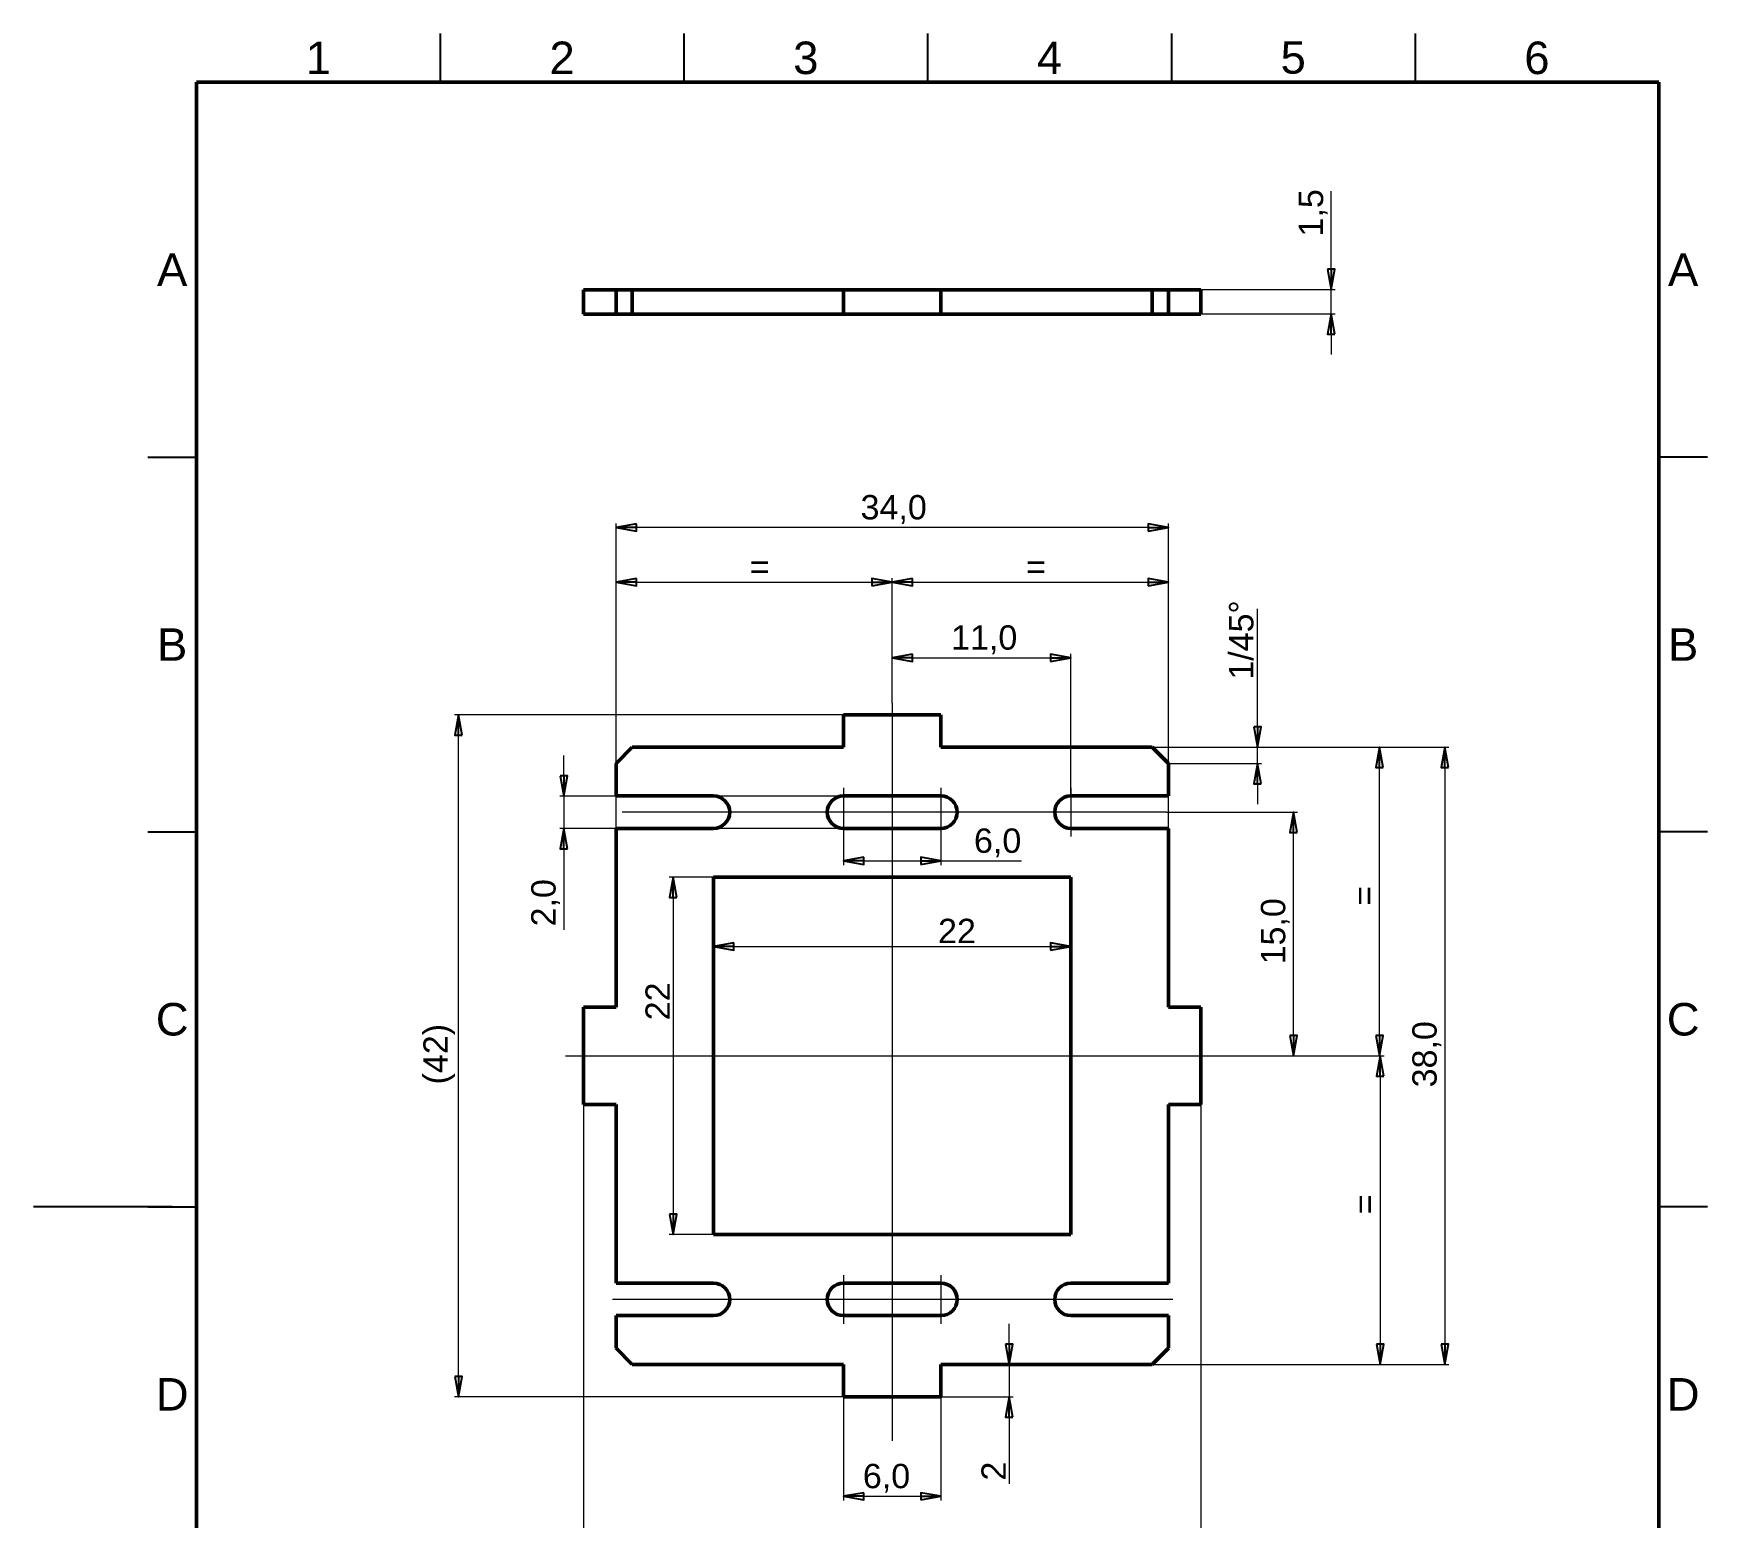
# Model space of a CAD drawing. Header units: millimetres. Extents: x 0 to 103, y 2 to 146.
# Drawn here: x 0 to 103, y 55.1 to 146.5 of the extents above; entities that cross this region are included whole.
import ezdxf

# ---------------------------------------------------------------- set-up
doc = ezdxf.new("R2010")
doc.units = ezdxf.units.MM
doc.header["$LTSCALE"] = 0.5
doc.linetypes.add('CHAIN', pattern=[0.3543, 0.2362, -0.0295, 0.0591, -0.0295])
for name, color, linetype, lineweight in [('Center Mark(INTECO)', 7, 'CHAIN', 18), ('Centerline(INTECO)', 7, 'CHAIN', 18), ('Dimensions(INTECO)', 7, 'Continuous', 25), ('Sketch Geometry(INTECO)', 7, 'Continuous', 50), ('Symbols(INTECO)', 7, 'Continuous', 18)]:
    doc.layers.add(name, color=color, linetype=linetype, lineweight=lineweight)
doc.layers.add('Visible Edges(INTECO)', color=7, linetype='Continuous', lineweight=50, true_color=0x262659)
doc.styles.add('Current-ISO-INTECO', font='arial.ttf')
doc.styles.add('Current-ISO-INTECODimensionsText', font='arial.ttf')
doc.dimstyles.new('ISO - INTECO', dxfattribs={"dimscale": 0.5, "dimtxt": 3, "dimasz": 2.5, "dimexe": 0.5, "dimexo": 0, "dimgap": 0.4, "dimtad": 1, "dimrnd": 1e-08, "dimzin": 0, "dimtxsty": 'Current-ISO-INTECODimensionsText', "dimblk": 'Filled-3', "dimcen": 0.09, "dimdle": 7, "dimclrd": 7, "dimclre": 7, "dimclrt": 7, "dimadec": 1, "dimazin": 0, "dimtfac": 0.666667, "dimtmove": 0, "dimatfit": 3, "dimfxl": 1, "dimtolj": 1, "dimlwd": 15, "dimlwe": 15, "dimarcsym": 0})

# ---------------------------------------------------------------- blocks, each defined once
blk = doc.blocks.new('Borders INTECO Okvir')
at = {"layer": 'Sketch Geometry(INTECO)', "lineweight": 25}
for p, q in [((50, 293), (50, 287)), ((80, 293), (80, 287)), ((110, 293), (110, 287)), ((140, 293), (140, 287)), ((170, 293), (170, 287)), ((14, 240.83), (20, 240.83)), ((206, 240.83), (200, 240.83)), ((14, 194.67), (20, 194.67)), ((206, 194.67), (200, 194.67)), ((17, 148.5), (-0.07, 148.5)), ((14, 148.5), (20, 148.5)), ((206, 148.5), (200, 148.5))]:
    blk.add_line(p, q, dxfattribs=at)
at = {"layer": 'Sketch Geometry(INTECO)'}
for p, q in [((200, 287), (20, 287)), ((20, 287), (20, 10)), ((200, 10), (200, 287))]:
    blk.add_line(p, q, dxfattribs=at)
at = {"layer": 'Symbols(INTECO)', "color": 7, "char_height": 4, "style": 'Current-ISO-INTECO'}
for s, insert, attachment_point in [('\\fArial|b0|i0;\\H4.0000;1', (35, 292), 2), ('\\fArial|b0|i0;\\H4.0000;2', (65, 292), 2), ('\\fArial|b0|i0;\\H4.0000;3', (95, 292), 2), ('\\fArial|b0|i0;\\H4.0000;4', (125, 292), 2), ('\\fArial|b0|i0;\\H4.0000;5', (155, 292.05), 2), ('\\fArial|b0|i0;\\H4.0000;6', (185, 292), 2), ('\\fArial|b0|i0;\\H4.0000;A', (17, 263.92), 5), ('\\fArial|b0|i0;\\H4.0000;A', (203, 263.92), 5), ('\\fArial|b0|i0;\\H4.0000;B', (17, 217.75), 5), ('\\fArial|b0|i0;\\H4.0000;B', (203, 217.75), 5), ('\\fArial|b0|i0;\\H4.0000;C', (17, 171.58), 5), ('\\fArial|b0|i0;\\H4.0000;C', (203, 171.58), 5), ('\\fArial|b0|i0;\\H4.0000;D', (17, 125.42), 5), ('\\fArial|b0|i0;\\H4.0000;D', (203, 125.42), 5)]:
    blk.add_mtext(s, dxfattribs=dict(at, insert=insert, attachment_point=attachment_point))
blk = doc.blocks.new('Filled-3')
at = {"color": 0}
for p, q in [((0, 0), (-1, 0.18)), ((-1, 0.18), (-1, -0.18)), ((-1, 0), (0, 0)), ((-1, -0.18), (0, 0))]:
    blk.add_line(p, q, dxfattribs=at)
at = {"color": 0, "flags": 128}
blk.add_lwpolyline([(-1, -0.18), (0, 0), (-1, 0.18), (-1, -0.18)], dxfattribs=at)
at = {"color": 0}
blk.add_solid([(-1, -0.18), (0, 0), (-1, 0.18), (-1, -0.18)], dxfattribs=at)
blk = doc.blocks.new('*D25')
at = {"layer": 'Defpoints', "color": 0, "linetype": 'Continuous', "transparency": 16777216}
for p in [(69.7, 98.55), (77.51, 98.55), (72.31, 83.55)]:
    blk.add_point(p, dxfattribs=at)
at = {"layer": 'Dimensions(INTECO)', "color": 7, "linetype": 'Continuous', "lineweight": 15, "transparency": 16777216}
for p, q in [((69.7, 98.55), (77.76, 98.55)), ((77.51, 84.8), (77.51, 97.3)), ((72.31, 83.55), (77.76, 83.55))]:
    blk.add_line(p, q, dxfattribs=at)
at = {"layer": 'Dimensions(INTECO)', "color": 7, "linetype": 'Continuous', "lineweight": 15, "transparency": 16777216, "xscale": 1.25, "yscale": 1.25, "zscale": 1.25}
for p, rotation in [((77.51, 98.55), 90), ((77.51, 83.55), 270)]:
    blk.add_blockref('Filled-3', p, dxfattribs=dict(at, rotation=rotation))
at = {"layer": 'Dimensions(INTECO)', "color": 7, "linetype": 'Continuous', "lineweight": 18, "transparency": 16777216, "insert": (75.51, 89.18), "char_height": 1.5, "attachment_point": 1, "rotation": 90, "style": 'Current-ISO-INTECODimensionsText'}
blk.add_mtext('\\A1;15,0', dxfattribs=at)
blk = doc.blocks.new('*D26')
at = {"layer": 'Defpoints', "color": 0, "linetype": 'Continuous', "transparency": 16777216}
for p in [(68.82, 102.55), (82.81, 102.55), (72.31, 83.55)]:
    blk.add_point(p, dxfattribs=at)
at = {"layer": 'Dimensions(INTECO)', "color": 7, "linetype": 'Continuous', "lineweight": 15, "transparency": 16777216}
for p, q in [((68.82, 102.55), (83.06, 102.55)), ((82.81, 84.8), (82.81, 101.3)), ((72.31, 83.55), (83.06, 83.55))]:
    blk.add_line(p, q, dxfattribs=at)
at = {"layer": 'Dimensions(INTECO)', "color": 7, "linetype": 'Continuous', "lineweight": 15, "transparency": 16777216, "xscale": 1.25, "yscale": 1.25, "zscale": 1.25}
for p, rotation in [((82.81, 102.55), 90), ((82.81, 83.55), 270)]:
    blk.add_blockref('Filled-3', p, dxfattribs=dict(at, rotation=rotation))
at = {"layer": 'Dimensions(INTECO)', "color": 7, "linetype": 'Continuous', "lineweight": 18, "transparency": 16777216, "insert": (81.11, 92.21), "char_height": 1.5, "attachment_point": 1, "rotation": 90, "style": 'Current-ISO-INTECODimensionsText'}
blk.add_mtext('\\A1; \\fArial|b0|i0;\\H1.5000;=', dxfattribs=at)
blk = doc.blocks.new('*D27')
at = {"layer": 'Defpoints', "color": 0, "linetype": 'Continuous', "transparency": 16777216}
for p in [(72.31, 83.55), (68.82, 64.55), (82.85, 64.55)]:
    blk.add_point(p, dxfattribs=at)
at = {"layer": 'Dimensions(INTECO)', "color": 7, "linetype": 'Continuous', "lineweight": 15, "transparency": 16777216}
for p, q in [((72.31, 83.55), (83.1, 83.55)), ((82.85, 82.3), (82.85, 65.8)), ((68.82, 64.55), (83.1, 64.55))]:
    blk.add_line(p, q, dxfattribs=at)
at = {"layer": 'Dimensions(INTECO)', "color": 7, "linetype": 'Continuous', "lineweight": 15, "transparency": 16777216, "xscale": 1.25, "yscale": 1.25, "zscale": 1.25}
for p, rotation in [((82.85, 83.55), 90), ((82.85, 64.55), 270)]:
    blk.add_blockref('Filled-3', p, dxfattribs=dict(at, rotation=rotation))
at = {"layer": 'Dimensions(INTECO)', "color": 7, "linetype": 'Continuous', "lineweight": 18, "transparency": 16777216, "insert": (81.15, 73.21), "char_height": 1.5, "attachment_point": 1, "rotation": 90, "style": 'Current-ISO-INTECODimensionsText'}
blk.add_mtext('\\A1; \\fArial|b0|i0;\\H1.5000;=', dxfattribs=at)
blk = doc.blocks.new('*D28')
at = {"layer": 'Defpoints', "color": 0, "linetype": 'Continuous', "transparency": 16777216}
for p in [(68.82, 102.55), (68.82, 64.55), (86.83, 64.55)]:
    blk.add_point(p, dxfattribs=at)
at = {"layer": 'Dimensions(INTECO)', "color": 7, "linetype": 'Continuous', "lineweight": 15, "transparency": 16777216}
for p, q in [((68.82, 102.55), (87.08, 102.55)), ((86.83, 101.3), (86.83, 65.8)), ((68.82, 64.55), (87.08, 64.55))]:
    blk.add_line(p, q, dxfattribs=at)
at = {"layer": 'Dimensions(INTECO)', "color": 7, "linetype": 'Continuous', "lineweight": 15, "transparency": 16777216, "xscale": 1.25, "yscale": 1.25, "zscale": 1.25}
for p, rotation in [((86.83, 102.55), 90), ((86.83, 64.55), 270)]:
    blk.add_blockref('Filled-3', p, dxfattribs=dict(at, rotation=rotation))
at = {"layer": 'Dimensions(INTECO)', "color": 7, "linetype": 'Continuous', "lineweight": 18, "transparency": 16777216, "insert": (84.83, 81.61), "char_height": 1.5, "attachment_point": 1, "rotation": 90, "style": 'Current-ISO-INTECODimensionsText'}
blk.add_mtext('\\A1;38,0', dxfattribs=at)
blk = doc.blocks.new('*D29')
at = {"layer": 'Defpoints', "color": 0, "linetype": 'Continuous', "transparency": 16777216}
for p in [(26.13, 104.55), (49.82, 104.55), (49.82, 62.55)]:
    blk.add_point(p, dxfattribs=at)
at = {"layer": 'Dimensions(INTECO)', "color": 7, "linetype": 'Continuous', "lineweight": 15, "transparency": 16777216}
for p, q in [((49.82, 104.55), (25.88, 104.55)), ((26.13, 63.8), (26.13, 103.3)), ((49.82, 62.55), (25.88, 62.55))]:
    blk.add_line(p, q, dxfattribs=at)
at = {"layer": 'Dimensions(INTECO)', "color": 7, "linetype": 'Continuous', "lineweight": 15, "transparency": 16777216, "xscale": 1.25, "yscale": 1.25, "zscale": 1.25}
for p, rotation in [((26.13, 104.55), 90), ((26.13, 62.55), 270)]:
    blk.add_blockref('Filled-3', p, dxfattribs=dict(at, rotation=rotation))
at = {"layer": 'Dimensions(INTECO)', "color": 7, "linetype": 'Continuous', "lineweight": 18, "transparency": 16777216, "insert": (23.96, 81.79), "char_height": 1.5, "attachment_point": 1, "rotation": 90, "style": 'Current-ISO-INTECODimensionsText'}
blk.add_mtext('\\A1;\\fArial|b0|i0;\\H1.5000;(42)', dxfattribs=at)
blk = doc.blocks.new('*D30')
at = {"layer": 'Defpoints', "color": 0, "linetype": 'Continuous', "transparency": 16777216}
for p in [(49.82, 62.55), (55.82, 62.55), (55.82, 56.43)]:
    blk.add_point(p, dxfattribs=at)
at = {"layer": 'Dimensions(INTECO)', "color": 7, "linetype": 'Continuous', "lineweight": 15, "transparency": 16777216}
for p, q in [((49.82, 62.55), (49.82, 56.18)), ((55.82, 62.55), (55.82, 56.18)), ((51.07, 56.43), (54.57, 56.43))]:
    blk.add_line(p, q, dxfattribs=at)
at = {"layer": 'Dimensions(INTECO)', "color": 7, "linetype": 'Continuous', "lineweight": 15, "transparency": 16777216, "xscale": 1.25, "yscale": 1.25, "zscale": 1.25, "rotation": 180}
blk.add_blockref('Filled-3', (49.82, 56.43), dxfattribs=at)
at = {"layer": 'Dimensions(INTECO)', "color": 7, "linetype": 'Continuous', "lineweight": 15, "transparency": 16777216, "xscale": 1.25, "yscale": 1.25, "zscale": 1.25}
blk.add_blockref('Filled-3', (55.82, 56.43), dxfattribs=at)
at = {"layer": 'Dimensions(INTECO)', "color": 7, "linetype": 'Continuous', "lineweight": 18, "transparency": 16777216, "insert": (51.01, 58.43), "char_height": 1.5, "attachment_point": 1, "style": 'Current-ISO-INTECODimensionsText'}
blk.add_mtext('\\A1;6,0', dxfattribs=at)
blk = doc.blocks.new('*D31')
at = {"layer": 'Defpoints', "color": 0, "linetype": 'Continuous', "transparency": 16777216}
for p in [(60.01, 64.55), (61.26, 64.55), (55.82, 62.55)]:
    blk.add_point(p, dxfattribs=at)
at = {"layer": 'Dimensions(INTECO)', "color": 7, "linetype": 'Continuous', "lineweight": 15, "transparency": 16777216}
for p, q in [((60.01, 65.8), (60.01, 67.05)), ((60.01, 64.55), (60.01, 62.55)), ((55.82, 62.55), (60.26, 62.55)), ((60.01, 61.3), (60.01, 57.2))]:
    blk.add_line(p, q, dxfattribs=at)
at = {"layer": 'Dimensions(INTECO)', "color": 7, "linetype": 'Continuous', "lineweight": 15, "transparency": 16777216, "xscale": 1.25, "yscale": 1.25, "zscale": 1.25}
for p, rotation in [((60.01, 64.55), 270), ((60.01, 62.55), 90)]:
    blk.add_blockref('Filled-3', p, dxfattribs=dict(at, rotation=rotation))
at = {"layer": 'Dimensions(INTECO)', "color": 7, "linetype": 'Continuous', "lineweight": 18, "transparency": 16777216, "insert": (58.31, 57.4), "char_height": 1.5, "attachment_point": 1, "rotation": 90, "style": 'Current-ISO-INTECODimensionsText'}
blk.add_mtext('\\A1;2', dxfattribs=at)
blk = doc.blocks.new('*D32')
at = {"layer": 'Defpoints', "color": 0, "linetype": 'Continuous', "transparency": 16777216}
for p in [(63.82, 108.05), (52.82, 105.27), (63.82, 99.55)]:
    blk.add_point(p, dxfattribs=at)
at = {"layer": 'Dimensions(INTECO)', "color": 7, "linetype": 'Continuous', "lineweight": 15, "transparency": 16777216}
for p, q in [((52.82, 105.27), (52.82, 108.3)), ((63.82, 99.55), (63.82, 108.3)), ((54.07, 108.05), (62.57, 108.05))]:
    blk.add_line(p, q, dxfattribs=at)
at = {"layer": 'Dimensions(INTECO)', "color": 7, "linetype": 'Continuous', "lineweight": 15, "transparency": 16777216, "xscale": 1.25, "yscale": 1.25, "zscale": 1.25, "rotation": 180}
blk.add_blockref('Filled-3', (52.82, 108.05), dxfattribs=at)
at = {"layer": 'Dimensions(INTECO)', "color": 7, "linetype": 'Continuous', "lineweight": 15, "transparency": 16777216, "xscale": 1.25, "yscale": 1.25, "zscale": 1.25}
blk.add_blockref('Filled-3', (63.82, 108.05), dxfattribs=at)
at = {"layer": 'Dimensions(INTECO)', "color": 7, "linetype": 'Continuous', "lineweight": 18, "transparency": 16777216, "insert": (56.44, 110.06), "char_height": 1.5, "attachment_point": 1, "style": 'Current-ISO-INTECODimensionsText'}
blk.add_mtext('\\A1;11,0', dxfattribs=at)
blk = doc.blocks.new('*D33')
at = {"layer": 'Defpoints', "color": 0, "linetype": 'Continuous', "transparency": 16777216}
for p in [(52.82, 112.72), (52.82, 105.27), (35.82, 97.55)]:
    blk.add_point(p, dxfattribs=at)
at = {"layer": 'Dimensions(INTECO)', "color": 7, "linetype": 'Continuous', "lineweight": 15, "transparency": 16777216}
for p, q in [((35.82, 97.55), (35.82, 112.97)), ((37.07, 112.72), (51.57, 112.72)), ((52.82, 105.27), (52.82, 112.97))]:
    blk.add_line(p, q, dxfattribs=at)
at = {"layer": 'Dimensions(INTECO)', "color": 7, "linetype": 'Continuous', "lineweight": 15, "transparency": 16777216, "xscale": 1.25, "yscale": 1.25, "zscale": 1.25, "rotation": 180}
blk.add_blockref('Filled-3', (35.82, 112.72), dxfattribs=at)
at = {"layer": 'Dimensions(INTECO)', "color": 7, "linetype": 'Continuous', "lineweight": 15, "transparency": 16777216, "xscale": 1.25, "yscale": 1.25, "zscale": 1.25}
blk.add_blockref('Filled-3', (52.82, 112.72), dxfattribs=at)
at = {"layer": 'Dimensions(INTECO)', "color": 7, "linetype": 'Continuous', "lineweight": 18, "transparency": 16777216, "insert": (43.47, 114.42), "char_height": 1.5, "attachment_point": 1, "style": 'Current-ISO-INTECODimensionsText'}
blk.add_mtext('\\A1; \\fArial|b0|i0;\\H1.5000;=', dxfattribs=at)
blk = doc.blocks.new('*D34')
at = {"layer": 'Defpoints', "color": 0, "linetype": 'Continuous', "transparency": 16777216}
for p in [(69.82, 112.72), (52.82, 105.27), (69.82, 97.55)]:
    blk.add_point(p, dxfattribs=at)
at = {"layer": 'Dimensions(INTECO)', "color": 7, "linetype": 'Continuous', "lineweight": 15, "transparency": 16777216}
for p, q in [((52.82, 105.27), (52.82, 112.97)), ((54.07, 112.72), (68.57, 112.72)), ((69.82, 97.55), (69.82, 112.97))]:
    blk.add_line(p, q, dxfattribs=at)
at = {"layer": 'Dimensions(INTECO)', "color": 7, "linetype": 'Continuous', "lineweight": 15, "transparency": 16777216, "xscale": 1.25, "yscale": 1.25, "zscale": 1.25, "rotation": 180}
blk.add_blockref('Filled-3', (52.82, 112.72), dxfattribs=at)
at = {"layer": 'Dimensions(INTECO)', "color": 7, "linetype": 'Continuous', "lineweight": 15, "transparency": 16777216, "xscale": 1.25, "yscale": 1.25, "zscale": 1.25}
blk.add_blockref('Filled-3', (69.82, 112.72), dxfattribs=at)
at = {"layer": 'Dimensions(INTECO)', "color": 7, "linetype": 'Continuous', "lineweight": 18, "transparency": 16777216, "insert": (60.47, 114.42), "char_height": 1.5, "attachment_point": 1, "style": 'Current-ISO-INTECODimensionsText'}
blk.add_mtext('\\A1; \\fArial|b0|i0;\\H1.5000;=', dxfattribs=at)
blk = doc.blocks.new('*D35')
at = {"layer": 'Defpoints', "color": 0, "linetype": 'Continuous', "transparency": 16777216}
for p in [(35.82, 116.08), (35.82, 97.55), (69.82, 97.55)]:
    blk.add_point(p, dxfattribs=at)
at = {"layer": 'Dimensions(INTECO)', "color": 7, "linetype": 'Continuous', "lineweight": 15, "transparency": 16777216}
for p, q in [((35.82, 97.55), (35.82, 116.33)), ((68.57, 116.08), (37.07, 116.08)), ((69.82, 97.55), (69.82, 116.33))]:
    blk.add_line(p, q, dxfattribs=at)
at = {"layer": 'Dimensions(INTECO)', "color": 7, "linetype": 'Continuous', "lineweight": 15, "transparency": 16777216, "xscale": 1.25, "yscale": 1.25, "zscale": 1.25, "rotation": 180}
blk.add_blockref('Filled-3', (35.82, 116.08), dxfattribs=at)
at = {"layer": 'Dimensions(INTECO)', "color": 7, "linetype": 'Continuous', "lineweight": 15, "transparency": 16777216, "xscale": 1.25, "yscale": 1.25, "zscale": 1.25}
blk.add_blockref('Filled-3', (69.82, 116.08), dxfattribs=at)
at = {"layer": 'Dimensions(INTECO)', "color": 7, "linetype": 'Continuous', "lineweight": 18, "transparency": 16777216, "insert": (50.87, 118.08), "char_height": 1.5, "attachment_point": 1, "style": 'Current-ISO-INTECODimensionsText'}
blk.add_mtext('\\A1;34,0', dxfattribs=at)
blk = doc.blocks.new('*D36')
at = {"layer": 'Defpoints', "color": 0, "linetype": 'Continuous', "transparency": 16777216}
for p in [(33.82, 80.55), (71.82, 80.55), (71.82, 49.84)]:
    blk.add_point(p, dxfattribs=at)
at = {"layer": 'Dimensions(INTECO)', "color": 7, "linetype": 'Continuous', "lineweight": 15, "transparency": 16777216}
for p, q in [((33.82, 80.55), (33.82, 49.59)), ((71.82, 80.55), (71.82, 49.59)), ((35.07, 49.84), (70.57, 49.84))]:
    blk.add_line(p, q, dxfattribs=at)
at = {"layer": 'Dimensions(INTECO)', "color": 7, "linetype": 'Continuous', "lineweight": 15, "transparency": 16777216, "xscale": 1.25, "yscale": 1.25, "zscale": 1.25, "rotation": 180}
blk.add_blockref('Filled-3', (33.82, 49.84), dxfattribs=at)
at = {"layer": 'Dimensions(INTECO)', "color": 7, "linetype": 'Continuous', "lineweight": 15, "transparency": 16777216, "xscale": 1.25, "yscale": 1.25, "zscale": 1.25}
blk.add_blockref('Filled-3', (71.82, 49.84), dxfattribs=at)
at = {"layer": 'Dimensions(INTECO)', "color": 7, "linetype": 'Continuous', "lineweight": 18, "transparency": 16777216, "insert": (51.06, 52), "char_height": 1.5, "attachment_point": 1, "style": 'Current-ISO-INTECODimensionsText'}
blk.add_mtext('\\A1;\\fArial|b0|i0;\\H1.5000;(38)', dxfattribs=at)
blk = doc.blocks.new('*D37')
at = {"layer": 'Defpoints', "color": 0, "linetype": 'Continuous', "transparency": 16777216}
for p in [(32.61, 99.55), (49.82, 99.55), (49.82, 97.55)]:
    blk.add_point(p, dxfattribs=at)
at = {"layer": 'Dimensions(INTECO)', "color": 7, "linetype": 'Continuous', "lineweight": 15, "transparency": 16777216}
for p, q in [((32.61, 100.8), (32.61, 102.05)), ((49.82, 99.55), (32.36, 99.55)), ((32.61, 99.55), (32.61, 97.55)), ((49.82, 97.55), (32.36, 97.55)), ((32.61, 96.3), (32.61, 91.32))]:
    blk.add_line(p, q, dxfattribs=at)
at = {"layer": 'Dimensions(INTECO)', "color": 7, "linetype": 'Continuous', "lineweight": 15, "transparency": 16777216, "xscale": 1.25, "yscale": 1.25, "zscale": 1.25}
for p, rotation in [((32.61, 99.55), 270), ((32.61, 97.55), 90)]:
    blk.add_blockref('Filled-3', p, dxfattribs=dict(at, rotation=rotation))
at = {"layer": 'Dimensions(INTECO)', "color": 7, "linetype": 'Continuous', "lineweight": 18, "transparency": 16777216, "insert": (30.6, 91.52), "char_height": 1.5, "attachment_point": 1, "rotation": 90, "style": 'Current-ISO-INTECODimensionsText'}
blk.add_mtext('\\A1;2,0', dxfattribs=at)
blk = doc.blocks.new('*D38')
at = {"layer": 'Defpoints', "color": 0, "linetype": 'Continuous', "transparency": 16777216}
for p in [(49.82, 97.55), (55.82, 97.55), (49.82, 95.55)]:
    blk.add_point(p, dxfattribs=at)
at = {"layer": 'Dimensions(INTECO)', "color": 7, "linetype": 'Continuous', "lineweight": 15, "transparency": 16777216}
for p, q in [((49.82, 97.55), (49.82, 95.3)), ((55.82, 97.55), (55.82, 95.3)), ((51.07, 95.55), (54.57, 95.55)), ((55.82, 95.55), (60.78, 95.55))]:
    blk.add_line(p, q, dxfattribs=at)
at = {"layer": 'Dimensions(INTECO)', "color": 7, "linetype": 'Continuous', "lineweight": 15, "transparency": 16777216, "xscale": 1.25, "yscale": 1.25, "zscale": 1.25, "rotation": 180}
blk.add_blockref('Filled-3', (49.82, 95.55), dxfattribs=at)
at = {"layer": 'Dimensions(INTECO)', "color": 7, "linetype": 'Continuous', "lineweight": 15, "transparency": 16777216, "xscale": 1.25, "yscale": 1.25, "zscale": 1.25}
blk.add_blockref('Filled-3', (55.82, 95.55), dxfattribs=at)
at = {"layer": 'Dimensions(INTECO)', "color": 7, "linetype": 'Continuous', "lineweight": 18, "transparency": 16777216, "insert": (57.85, 97.55), "char_height": 1.5, "attachment_point": 1, "style": 'Current-ISO-INTECODimensionsText'}
blk.add_mtext('\\A1;6,0', dxfattribs=at)
blk = doc.blocks.new('*D39')
at = {"layer": 'Defpoints', "color": 0, "linetype": 'Continuous', "transparency": 16777216}
for p in [(41.82, 90.29), (63.82, 90.29), (63.82, 90.29)]:
    blk.add_point(p, dxfattribs=at)
at = {"layer": 'Dimensions(INTECO)', "color": 7, "linetype": 'Continuous', "lineweight": 15, "transparency": 16777216}
blk.add_line((43.07, 90.29), (62.57, 90.29), dxfattribs=at)
at = {"layer": 'Dimensions(INTECO)', "color": 7, "linetype": 'Continuous', "lineweight": 15, "transparency": 16777216, "xscale": 1.25, "yscale": 1.25, "zscale": 1.25, "rotation": 180}
blk.add_blockref('Filled-3', (41.82, 90.29), dxfattribs=at)
at = {"layer": 'Dimensions(INTECO)', "color": 7, "linetype": 'Continuous', "lineweight": 15, "transparency": 16777216, "xscale": 1.25, "yscale": 1.25, "zscale": 1.25}
blk.add_blockref('Filled-3', (63.82, 90.29), dxfattribs=at)
at = {"layer": 'Dimensions(INTECO)', "color": 7, "linetype": 'Continuous', "lineweight": 18, "transparency": 16777216, "insert": (55.64, 91.99), "char_height": 1.5, "attachment_point": 1, "style": 'Current-ISO-INTECODimensionsText'}
blk.add_mtext('\\A1;22', dxfattribs=at)
blk = doc.blocks.new('*D40')
at = {"layer": 'Defpoints', "color": 0, "linetype": 'Continuous', "transparency": 16777216}
for p in [(41.82, 94.55), (39.34, 72.55), (41.82, 72.55)]:
    blk.add_point(p, dxfattribs=at)
at = {"layer": 'Dimensions(INTECO)', "color": 7, "linetype": 'Continuous', "lineweight": 15, "transparency": 16777216}
for p, q in [((41.82, 94.55), (39.09, 94.55)), ((39.34, 93.3), (39.34, 73.8)), ((41.82, 72.55), (39.09, 72.55))]:
    blk.add_line(p, q, dxfattribs=at)
at = {"layer": 'Dimensions(INTECO)', "color": 7, "linetype": 'Continuous', "lineweight": 15, "transparency": 16777216, "xscale": 1.25, "yscale": 1.25, "zscale": 1.25}
for p, rotation in [((39.34, 94.55), 90), ((39.34, 72.55), 270)]:
    blk.add_blockref('Filled-3', p, dxfattribs=dict(at, rotation=rotation))
at = {"layer": 'Dimensions(INTECO)', "color": 7, "linetype": 'Continuous', "lineweight": 18, "transparency": 16777216, "insert": (37.63, 85.74), "char_height": 1.5, "attachment_point": 1, "rotation": 90, "style": 'Current-ISO-INTECODimensionsText'}
blk.add_mtext('\\A1;22', dxfattribs=at)
blk = doc.blocks.new('*D41')
at = {"layer": 'Defpoints', "color": 0, "linetype": 'Continuous', "transparency": 16777216}
for p in [(68.82, 130.73), (68.82, 129.23), (79.84, 129.23)]:
    blk.add_point(p, dxfattribs=at)
at = {"layer": 'Dimensions(INTECO)', "color": 7, "linetype": 'Continuous', "lineweight": 15, "transparency": 16777216}
for p, q in [((79.84, 131.98), (79.84, 136.8)), ((68.82, 130.73), (80.09, 130.73)), ((79.84, 129.23), (79.84, 130.73)), ((68.82, 129.23), (80.09, 129.23)), ((79.84, 127.98), (79.84, 126.73))]:
    blk.add_line(p, q, dxfattribs=at)
at = {"layer": 'Dimensions(INTECO)', "color": 7, "linetype": 'Continuous', "lineweight": 15, "transparency": 16777216, "xscale": 1.25, "yscale": 1.25, "zscale": 1.25}
for p, rotation in [((79.84, 130.73), 270), ((79.84, 129.23), 90)]:
    blk.add_blockref('Filled-3', p, dxfattribs=dict(at, rotation=rotation))
at = {"layer": 'Dimensions(INTECO)', "color": 7, "linetype": 'Continuous', "lineweight": 18, "transparency": 16777216, "insert": (77.84, 134), "char_height": 1.5, "attachment_point": 1, "rotation": 90, "style": 'Current-ISO-INTECODimensionsText'}
blk.add_mtext('\\A1;1,5', dxfattribs=at)
blk = doc.blocks.new('*D42')
at = {"layer": 'Defpoints', "color": 0, "linetype": 'Continuous', "transparency": 16777216}
for p in [(68.82, 102.55), (69.82, 101.55), (75.3, 101.55)]:
    blk.add_point(p, dxfattribs=at)
at = {"layer": 'Dimensions(INTECO)', "color": 7, "linetype": 'Continuous', "lineweight": 15, "transparency": 16777216}
for p, q in [((75.3, 103.8), (75.3, 111.08)), ((68.82, 102.55), (75.55, 102.55)), ((75.3, 101.55), (75.3, 102.55)), ((69.82, 101.55), (75.55, 101.55)), ((75.3, 100.3), (75.3, 99.05))]:
    blk.add_line(p, q, dxfattribs=at)
at = {"layer": 'Dimensions(INTECO)', "color": 7, "linetype": 'Continuous', "lineweight": 15, "transparency": 16777216, "xscale": 1.25, "yscale": 1.25, "zscale": 1.25}
for p, rotation in [((75.3, 102.55), 270), ((75.3, 101.55), 90)]:
    blk.add_blockref('Filled-3', p, dxfattribs=dict(at, rotation=rotation))
at = {"layer": 'Dimensions(INTECO)', "color": 7, "linetype": 'Continuous', "lineweight": 18, "transparency": 16777216, "insert": (73.55, 106.71), "char_height": 1.5, "attachment_point": 1, "rotation": 90, "style": 'Current-ISO-INTECODimensionsText'}
blk.add_mtext('\\A1;\\fArial|b0|i0;\\H1.5000;1/45\\fAIGDT|b0|i0;\\H1.5000;~', dxfattribs=at)

msp = doc.modelspace()

# ---------------------------------------------------------------- linework, layer by layer
at = {"layer": 'Center Mark(INTECO)', "linetype": 'Continuous'}
for p, q in [((49.818, 100.055), (49.818, 97.055)), ((55.818, 100.055), (55.818, 97.055)), ((63.818, 100.055), (63.818, 97.055)), ((69.696, 98.555), (36.202, 98.555)), ((57.318, 98.555), (55.568, 98.555)), ((64.068, 98.555), (62.318, 98.555)), ((49.818, 70.055), (49.818, 67.055)), ((55.818, 70.055), (55.818, 67.055)), ((70.099, 68.555), (35.598, 68.555)), ((57.318, 68.555), (55.568, 68.555))]:
    msp.add_line(p, q, dxfattribs=at)
at = {"layer": 'Centerline(INTECO)', "linetype": 'Continuous'}
for p, q in [((52.818, 105.273), (52.818, 59.842)), ((32.718, 83.555), (72.31, 83.555))]:
    msp.add_line(p, q, dxfattribs=at)
at = {"layer": 'Visible Edges(INTECO)'}
for p, q in [((33.818, 130.725), (33.818, 129.225)), ((35.818, 130.725), (33.818, 130.725)), ((36.818, 130.725), (35.818, 130.725)), ((35.818, 130.725), (35.818, 129.225)), ((36.818, 129.225), (36.818, 130.725)), ((36.818, 130.725), (49.818, 130.725)), ((49.818, 130.725), (49.818, 129.225)), ((49.818, 130.725), (55.818, 130.725)), ((55.818, 130.725), (55.818, 129.225)), ((55.818, 130.725), (68.818, 130.725)), ((69.818, 130.725), (68.818, 130.725)), ((68.818, 130.725), (68.818, 129.225)), ((69.818, 130.725), (71.818, 130.725)), ((69.818, 129.225), (69.818, 130.725)), ((71.818, 130.725), (71.818, 129.225)), ((35.818, 129.225), (33.818, 129.225)), ((35.818, 129.225), (36.818, 129.225)), ((49.818, 129.225), (36.818, 129.225)), ((55.818, 129.225), (49.818, 129.225)), ((68.818, 129.225), (55.818, 129.225)), ((68.818, 129.225), (69.818, 129.225)), ((71.818, 129.225), (69.818, 129.225)), ((49.818, 102.555), (49.818, 104.555)), ((49.818, 104.555), (55.818, 104.555)), ((55.818, 104.555), (55.818, 102.555)), ((35.818, 101.555), (36.818, 102.555)), ((49.818, 102.555), (36.818, 102.555)), ((68.818, 102.555), (55.818, 102.555)), ((68.818, 102.555), (69.818, 101.555)), ((35.818, 101.555), (35.818, 99.555)), ((69.818, 99.555), (69.818, 101.555)), ((35.818, 99.555), (41.818, 99.555)), ((49.818, 99.555), (55.818, 99.555)), ((63.818, 99.555), (69.818, 99.555)), ((35.818, 97.555), (35.818, 86.555)), ((41.818, 97.555), (35.818, 97.555)), ((55.818, 97.555), (49.818, 97.555)), ((69.818, 97.555), (63.818, 97.555)), ((69.818, 86.555), (69.818, 97.555)), ((41.818, 72.555), (41.818, 94.555)), ((41.818, 94.555), (63.818, 94.555)), ((63.818, 94.555), (63.818, 72.555)), ((35.818, 86.555), (33.818, 86.555)), ((33.818, 80.555), (33.818, 86.555)), ((69.818, 86.555), (71.818, 86.555)), ((71.818, 80.555), (71.818, 86.555)), ((35.818, 80.555), (33.818, 80.555)), ((35.818, 80.555), (35.818, 69.555)), ((69.818, 69.555), (69.818, 80.555)), ((69.818, 80.555), (71.818, 80.555)), ((63.818, 72.555), (41.818, 72.555)), ((35.818, 69.555), (41.818, 69.555)), ((49.818, 69.555), (55.818, 69.555)), ((63.818, 69.555), (69.818, 69.555)), ((35.818, 67.555), (35.818, 65.555)), ((41.818, 67.555), (35.818, 67.555)), ((55.818, 67.555), (49.818, 67.555)), ((69.818, 67.555), (63.818, 67.555)), ((69.818, 65.555), (69.818, 67.555)), ((36.818, 64.555), (35.818, 65.555)), ((69.818, 65.555), (68.818, 64.555)), ((36.818, 64.555), (49.818, 64.555)), ((49.818, 64.555), (49.818, 62.555)), ((55.818, 64.555), (68.818, 64.555)), ((55.818, 62.555), (55.818, 64.555)), ((49.818, 62.555), (55.818, 62.555))]:
    msp.add_line(p, q, dxfattribs=at)
for centre, start, end in [((41.818, 98.555), 270, 90), ((49.818, 98.555), 90, 270), ((55.818, 98.555), 270, 90), ((63.818, 98.555), 90, 270), ((41.818, 68.555), 270, 90), ((49.818, 68.555), 90, 270), ((55.818, 68.555), 270, 90), ((63.818, 68.555), 90, 270)]:
    msp.add_arc(centre, 1, start, end, dxfattribs=at)

# ---------------------------------------------------------------- block references
at = {"xscale": 0.5, "yscale": 0.5, "zscale": 0.5}
msp.add_blockref('Borders INTECO Okvir', (0, 0), dxfattribs=at)

# ---------------------------------------------------------------- dimensions: what is measured, and where the dimension line sits
at = {"layer": 'Dimensions(INTECO)', "color": 7, "linetype": 'Continuous', "lineweight": 18}
for base, p1, p2, angle, override, picture, middle in [((79.844, 129.225), (68.818, 130.725), (68.818, 129.225), 270, {"dimgap": 0.4, "dimdec": 1, "dimtol": 0, "dimlim": 0, "dimtp": 0, "dimtm": 0, "dimtdec": 1, "dimtofl": 1, "dimatfit": 1}, '*D41', (79.844, 135.3)), ((63.818, 108.054), (52.818, 105.273), (63.818, 99.555), 180, {"dimgap": 0.4, "dimdec": 1, "dimtol": 0, "dimlim": 0, "dimtp": 0, "dimtm": 0, "dimtdec": 1, "dimtofl": 0, "dimatfit": 1}, '*D32', (58.318, 108.054)), ((32.608, 99.555), (49.818, 97.555), (49.818, 99.555), 90, {"dimgap": 0.4, "dimdec": 1, "dimtol": 0, "dimlim": 0, "dimtp": 0, "dimtm": 0, "dimtdec": 1, "dimtofl": 1, "dimatfit": 1}, '*D37', (32.608, 92.896)), ((86.833, 64.555), (68.818, 102.555), (68.818, 64.555), 90, {"dimgap": 0.4, "dimdec": 1, "dimtol": 0, "dimlim": 0, "dimtp": 0, "dimtm": 0, "dimtdec": 1, "dimtofl": 0, "dimatfit": 1}, '*D28', (86.833, 83.555)), ((77.511, 98.555), (72.31, 83.555), (69.696, 98.555), 270, {"dimgap": 0.4, "dimdec": 1, "dimtol": 0, "dimlim": 0, "dimtp": 0, "dimtm": 0, "dimtdec": 1, "dimtofl": 0, "dimatfit": 1}, '*D25', (77.511, 91.055)), ((49.818, 95.551), (55.818, 97.555), (49.818, 97.555), 180, {"dimgap": 0.4, "dimdec": 1, "dimtol": 0, "dimlim": 0, "dimtp": 0, "dimtm": 0, "dimtdec": 1, "dimtofl": 0, "dimatfit": 2}, '*D38', (59.217, 95.551)), ((39.339, 72.555), (41.818, 94.555), (41.818, 72.555), 270, {"dimgap": 0.4, "dimdec": 0, "dimtol": 0, "dimlim": 0, "dimtp": 0, "dimtm": 0, "dimtdec": 0, "dimtofl": 0, "dimatfit": 1}, '*D40', (39.339, 86.822)), ((60.013, 64.555), (55.818, 62.555), (61.264, 64.555), 270, {"dimgap": 0.4, "dimdec": 0, "dimse2": 1, "dimtol": 0, "dimlim": 0, "dimtp": 0, "dimtm": 0, "dimtdec": 0, "dimtofl": 1, "dimatfit": 1}, '*D31', (60.013, 57.896)), ((55.818, 56.427), (49.818, 62.555), (55.818, 62.555), 180, {"dimgap": 0.4, "dimdec": 1, "dimtol": 0, "dimlim": 0, "dimtp": 0, "dimtm": 0, "dimtdec": 1, "dimtofl": 0, "dimatfit": 1}, '*D30', (52.382, 56.427))]:
    dim = msp.add_linear_dim(base=base, p1=p1, p2=p2, angle=angle, dimstyle='ISO - INTECO', override=override, dxfattribs=at)
    dim.commit()
    dim.dimension.update_dxf_attribs({"geometry": picture, "text_midpoint": middle, "dimtype": 160})
for base, p1, p2, override, picture, middle in [((35.818, 116.078), (69.818, 97.555), (35.818, 97.555), {"dimgap": 0.4, "dimdec": 1, "dimtol": 0, "dimlim": 0, "dimtp": 0, "dimtm": 0, "dimtdec": 1, "dimtofl": 0, "dimatfit": 1}, '*D35', (52.818, 116.078)), ((63.818, 90.285), (41.818, 90.285), (63.818, 90.285), {"dimgap": 0.4, "dimdec": 0, "dimse1": 1, "dimse2": 1, "dimtol": 0, "dimlim": 0, "dimtp": 0, "dimtm": 0, "dimtdec": 0, "dimtofl": 0, "dimatfit": 1}, '*D39', (56.715, 90.285))]:
    dim = msp.add_linear_dim(base=base, p1=p1, p2=p2, dimstyle='ISO - INTECO', override=override, dxfattribs=at)
    dim.commit()
    dim.dimension.update_dxf_attribs({"geometry": picture, "text_midpoint": middle, "dimtype": 160})
for base, p1, p2, angle, text, override, picture, middle in [((52.818, 112.716), (35.818, 97.555), (52.818, 105.273), 180, ' \\fArial|b0|i0;\\H1.5000;=', {"dimgap": 0.4, "dimdec": 2, "dimtol": 0, "dimlim": 0, "dimtp": 0, "dimtm": 0, "dimtdec": 2, "dimtofl": 0, "dimatfit": 1}, '*D33', (44.318, 112.716)), ((69.818, 112.716), (52.818, 105.273), (69.818, 97.555), 180, ' \\fArial|b0|i0;\\H1.5000;=', {"dimgap": 0.4, "dimdec": 2, "dimtol": 0, "dimlim": 0, "dimtp": 0, "dimtm": 0, "dimtdec": 2, "dimtofl": 0, "dimatfit": 1}, '*D34', (61.318, 112.716)), ((75.304, 101.555), (68.818, 102.555), (69.818, 101.555), 90, '\\fArial|b0|i0;\\H1.5000;<>/45\\fAIGDT|b0|i0;\\H1.5000;~', {"dimgap": 0.4, "dimdec": 0, "dimtol": 0, "dimlim": 0, "dimtp": 0, "dimtm": 0, "dimtdec": 0, "dimtofl": 1, "dimatfit": 1}, '*D42', (75.304, 108.794)), ((26.127, 104.555), (49.818, 62.555), (49.818, 104.555), 270, '\\fArial|b0|i0;\\H1.5000;(<>)', {"dimgap": 0.4, "dimdec": 0, "dimtol": 0, "dimlim": 0, "dimtp": 0, "dimtm": 0, "dimtdec": 0, "dimtofl": 0, "dimatfit": 1}, '*D29', (26.127, 83.555)), ((82.81, 102.555), (72.31, 83.555), (68.818, 102.555), 270, ' \\fArial|b0|i0;\\H1.5000;=', {"dimgap": 0.4, "dimdec": 2, "dimtol": 0, "dimlim": 0, "dimtp": 0, "dimtm": 0, "dimtdec": 2, "dimtofl": 0, "dimatfit": 1}, '*D26', (82.81, 93.055)), ((82.854, 64.555), (72.31, 83.555), (68.818, 64.555), 270, ' \\fArial|b0|i0;\\H1.5000;=', {"dimgap": 0.4, "dimdec": 2, "dimtol": 0, "dimlim": 0, "dimtp": 0, "dimtm": 0, "dimtdec": 2, "dimtofl": 0, "dimatfit": 1}, '*D27', (82.854, 74.055))]:
    dim = msp.add_linear_dim(base=base, p1=p1, p2=p2, angle=angle, text=text, dimstyle='ISO - INTECO', override=override, dxfattribs=at)
    dim.commit()
    dim.dimension.update_dxf_attribs({"geometry": picture, "text_midpoint": middle, "dimtype": 160})
dim = msp.add_linear_dim(base=(71.818, 49.835), p1=(33.818, 80.555), p2=(71.818, 80.555), text='\\fArial|b0|i0;\\H1.5000;(<>)', dimstyle='ISO - INTECO', override={"dimgap": 0.4, "dimdec": 0, "dimtol": 0, "dimlim": 0, "dimtp": 0, "dimtm": 0, "dimtdec": 0, "dimtofl": 0, "dimatfit": 1}, dxfattribs=at)
dim.commit()
dim.dimension.update_dxf_attribs({"geometry": '*D36', "text_midpoint": (52.818, 49.835), "dimtype": 160})

doc.saveas('drawing.dxf')
